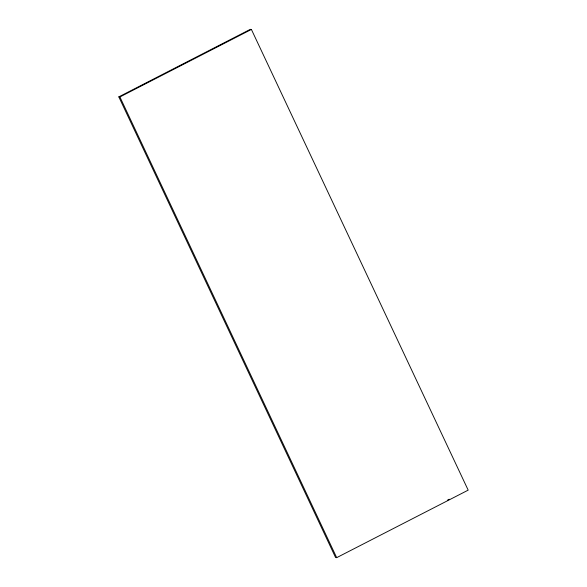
<?xml version="1.0" encoding="UTF-8"?>
<svg xmlns="http://www.w3.org/2000/svg" width="587" height="587" viewBox="0 0 587 587"><rect width="100%" height="100%" fill="white"/><g stroke="black" fill="none" stroke-linecap="round" stroke-linejoin="round"><path stroke-width="0.88" d="M118.823 96.862L250.311 29.35L251.397 29.453L468.177 490.138L336.689 557.65L335.603 557.547L118.823 96.862L119.902 96.958L251.397 29.453M447.617 500.043L449.238 499.207M119.902 96.958L336.689 557.65"/></g></svg>
